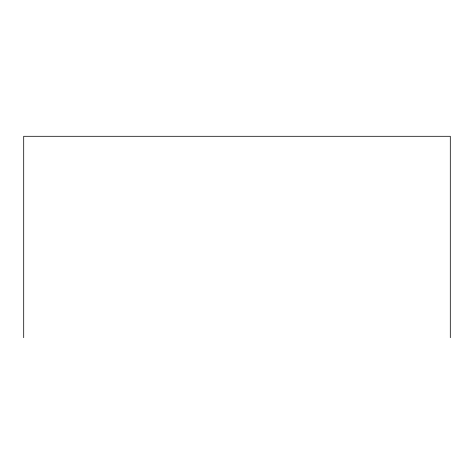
<?xml version="1.0" encoding="UTF-8"?>
<svg xmlns="http://www.w3.org/2000/svg" width="474" height="474" viewBox="0 0 474 474"><rect width="100%" height="100%" fill="white"/><g stroke="black" fill="none" stroke-linecap="round" stroke-linejoin="round"><path stroke-width="0.71" d="M450.3 337.701L450.3 136.299L23.7 136.299L23.7 337.701"/></g></svg>
